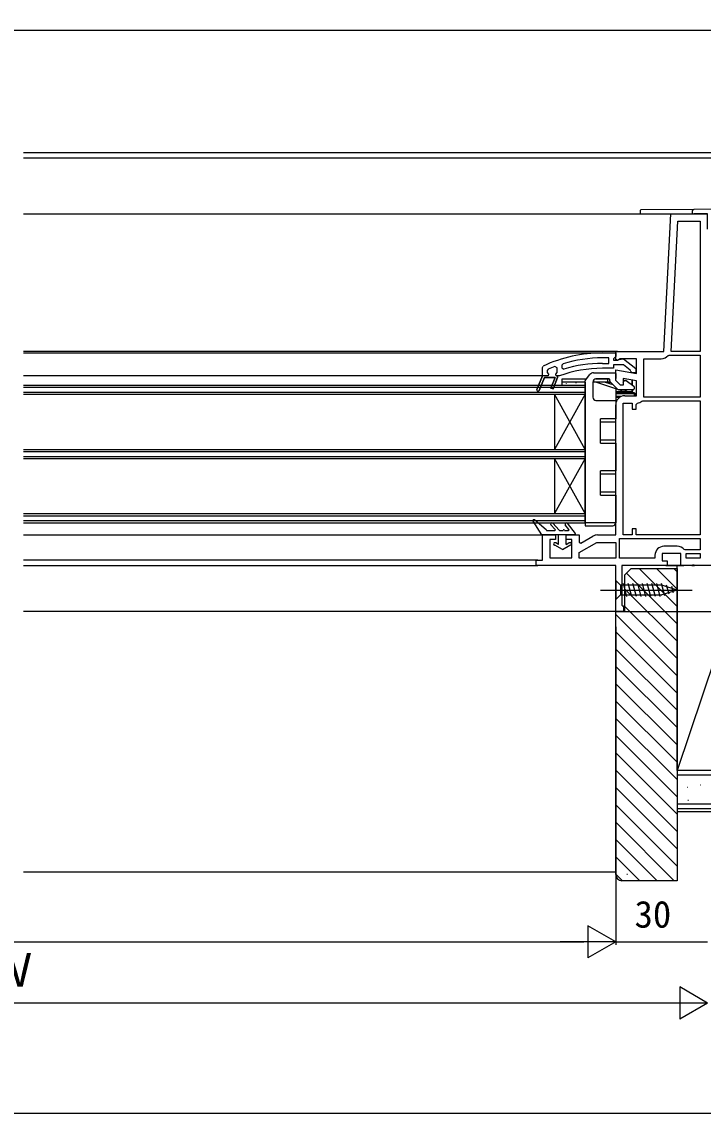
# Model space of a CAD drawing. Units: millimetres, scale not verified. Extents: x -525 to 525, y -783 to 779.
# Drawn here: x 3.4 to 226, y -782.7 to -426 of the extents above; entities that cross this region are included whole.
import ezdxf
from ezdxf.enums import TextEntityAlignment as Align

# ---------------------------------------------------------------- set-up
doc = ezdxf.new("R2010")
doc.units = ezdxf.units.MM
doc.header["$LTSCALE"] = 4
for name, color, linetype in [('0-2_YKK_11', 7, 'Continuous'), ('0-3_YKK_12', 2, 'Continuous'), ('0-4_YKK_13', 4, 'Continuous'), ('0-5_YKK_D', 6, 'Continuous'), ('0-6_YKK_ZWAK', 7, 'Continuous'), ('0-7_YSS_K', 3, 'Continuous'), ('0-8_YSS_KE', 3, 'Continuous')]:
    doc.layers.add(name, color=color, linetype=linetype)
doc.styles.add('ＭＳ ゴシック', font='')
doc.styles.get('ＭＳ ゴシック').set_extended_font_data('MS Gothic')

msp = doc.modelspace()

# ---------------------------------------------------------------- linework, layer by layer
at = {"layer": '0-2_YKK_11'}
msp.add_line((217.6, -597.401), (213.2, -597.401), dxfattribs=at)
for points in [[(200.4, -548.201), (204.3, -548.201), (204.3, -543.345), (199.9, -542.569), (199.9, -544.701), (199, -544.701), (197.5, -543.201), (197.5, -539.709), (204.3, -540.908), (204.3, -536.101), (198.943, -536.101), (198.076, -536.643), (197.5, -536.324), (197.5, -533.701), (213.141, -533.701), (215.5, -488.701), (227.5, -488.701)], [(193.132, -534.201), (197.5, -534.201), (197.5, -535.301), (197.062, -535.797), (196.8, -536.095), (196.8, -536.501), (198.2, -536.501), (198.6, -536.301), (200.016, -536.114)], [(214.576, -535.077), (214.957, -534.901), (225.1, -534.901), (225.1, -548.601)], [(175.4, -539.496), (175.1, -539.954), (175.1, -540.626), (175.475, -541.11), (175.4, -541.701), (173.5, -541.701), (171.728, -546.153), (173.5, -541.701), (173.5, -538.919), (173.789, -538.465)], [(172.471, -546.449), (174.162, -542.201), (177.638, -542.201), (176.265, -545.653), (177.008, -545.949), (178.5, -542.201), (178.5, -541.701), (178, -541.701), (177.925, -541.11), (178.3, -540.626), (178.3, -540.601), (178.3, -539.066), (177.625, -538.597)], [(180.254, -537.709), (179.9, -538.188), (179.9, -539.025), (180.547, -539.502)], [(193.132, -537.601), (195.2, -537.601), (195.2, -535.801), (193.132, -535.801)], [(200.016, -536.114), (204, -539.226), (204, -540.701), (202.898, -540.701), (202.399, -540.226), (202.207, -539.856), (199.961, -538.101), (196.8, -538.101), (196.8, -539.201), (193.132, -539.201)], [(225.1, -548.601), (206.7, -548.601), (206.7, -536.101), (212.365, -536.101)], [(179.117, -541.671), (178.946, -541.701), (178.5, -541.701), (178.5, -542.201), (177.008, -545.949), (176.265, -545.653), (177.638, -542.201), (174.162, -542.201), (172.471, -546.449)], [(191.473, -593.701), (197.5, -593.701), (197.5, -551.101)], [(225.1, -549.801), (225.1, -593.701), (204.1, -593.701), (204.1, -591.701), (202.9, -591.701), (202.9, -593.701), (199.9, -593.701), (199.9, -550.601), (202.9, -550.601), (202.9, -552.601), (204.1, -552.601), (204.1, -551.085), (204.548, -550.588)], [(205.955, -549.939), (206.3, -549.801), (225.1, -549.801)], [(227.5, -603.701), (223.258, -603.701), (223.074, -603.581), (222.525, -603.581), (222.341, -603.701), (218.7, -603.701), (218.7, -599.801), (212.7, -599.801), (212.7, -602.201), (214.3, -602.201), (214.3, -603.701), (199.5, -603.701), (199.5, -616.609), (199.75, -616.905), (200, -617.201), (200, -618.701), (197.5, -618.701), (197.5, -603.701), (171.5, -603.701), (171.5, -601.901), (173.5, -601.901), (173.5, -593.701), (177.8, -593.701), (177.8, -595.201), (175.9, -595.201), (175.9, -601.201), (183.1, -601.201), (183.1, -595.201), (181.3, -595.201), (181.3, -593.701), (185.5, -593.701), (185.5, -596.046)], [(185.5, -596.046), (186.067, -596.374), (190.023, -594.089)], [(198.7, -594.901), (225.1, -594.901), (225.1, -598.601), (220.192, -598.601), (219.809, -598.423)], [(210.3, -600.301), (210.3, -601.301), (198.7, -601.301), (198.7, -594.901)]]:
    msp.add_lwpolyline(points, dxfattribs=at)
for points in [[(215.544, -533.701), (217.777, -491.101), (225.1, -491.101), (225.1, -533.701)], [(197.5, -601.301), (185.5, -601.301), (185.5, -599.472), (191.339, -596.101), (197.5, -596.101)], [(225.1, -601.301), (220.5, -601.301), (220.5, -599.801), (225.1, -599.801)]]:
    msp.add_lwpolyline(points, close=True, dxfattribs=at)
for centre, radius, start, end in [((193.132, -580.201), 46, 90.00001, 114.86598), ((212.365, -533.201), 2.9, 269.99999, 319.67978), ((193.132, -580.201), 44.4, 110.44221, 113.53922), ((193.132, -580.201), 44.4, 89.99999, 106.86019), ((193.132, -580.201), 42.6, 89.99999, 107.18277), ((193.132, -580.201), 41, 89.99999, 109.98888), ((172.1, -546.301), 0.4, 158.30059, 338.30061), ((172.1, -546.301), 0.4, 158.30059, 338.30061), ((200.4, -551.101), 2.9, 90.00001, 179.99999), ((204.3, -548.201), 2.4, 275.9378, 313.60284), ((191.473, -596.601), 2.9, 89.99998, 119.99999), ((213.2, -600.301), 2.9, 90.00001, 179.99999), ((217.6, -600.301), 2.9, 40.36099, 89.99999)]:
    msp.add_arc(centre, radius, start, end, dxfattribs=at)
at = {"layer": '0-3_YKK_12'}
for p, q in [((4, -468.7), (249.5, -468.7)), ((4, -470.439), (249.5, -470.439)), ((4, -488.701), (216.449, -488.701)), ((198, -533.701), (4, -533.701)), ((4, -534.202), (197.5, -534.2)), ((173.5, -541.701), (4, -541.702)), ((4, -544.701), (187.499, -544.701)), ((4, -545.401), (187.499, -545.401)), ((187.499, -544.701), (187.499, -589.701)), ((4, -547.001), (187.499, -547.001)), ((4, -547.701), (187.499, -547.701)), ((177.499, -547.701), (177.499, -565.701)), ((187.499, -547.701), (177.499, -565.701)), ((187.499, -565.701), (177.499, -547.701)), ((4, -565.701), (187.499, -565.701)), ((4, -566.401), (187.499, -566.401)), ((4, -568.001), (187.499, -568.001)), ((4, -568.701), (187.499, -568.701)), ((177.499, -568.701), (177.499, -586.701)), ((187.499, -568.701), (177.499, -586.701)), ((187.499, -586.701), (177.499, -568.701)), ((4, -586.701), (187.499, -586.701)), ((4, -587.401), (187.499, -587.401)), ((4, -589.001), (187.499, -589.001)), ((4, -589.701), (187.499, -589.701)), ((4, -593.701), (174, -593.701)), ((172, -601.901), (4, -601.901)), ((4, -603.701), (172, -603.701)), ((213.8, -603.701), (219.7, -603.701)), ((222.341, -603.701), (223.258, -603.701)), ((199.487, -618.701), (4, -618.701))]:
    msp.add_line(p, q, dxfattribs=at)
at = {"layer": '0-4_YKK_13'}
for p, q in [((205.5, -487.613), (205.5, -487.701)), ((205.5, -487.701), (205.5, -488.701)), ((222.996, -487.262), (205.698, -487.413)), ((230, -487.201), (222.996, -487.262)), ((187.565, -543.117), (189.049, -541.262)), ((190.22, -540.699), (197.299, -540.699)), ((197.519, -540.699), (197.499, -540.699)), ((197.499, -540.899), (197.499, -540.699)), ((197.499, -540.899), (197.499, -542.492)), ((180.299, -543.699), (179.999, -543.699)), ((179.999, -544.7), (179.999, -543.699)), ((179.999, -544.7), (187.499, -544.7)), ((180.299, -542.699), (187.899, -542.699)), ((187.499, -543.699), (180.299, -543.699)), ((181.231, -544.043), (181.231, -544.143)), ((184.406, -543.943), (184.406, -544.043)), ((187.499, -589.699), (187.499, -543.304)), ((187.499, -543.699), (187.499, -544.7)), ((189.999, -543.699), (189.999, -548.699)), ((195.671, -543.699), (189.999, -543.699)), ((189.999, -544.7), (189.999, -544.7)), ((190.249, -543.038), (190.249, -543.699)), ((195.299, -542.699), (190.999, -542.699)), ((190.999, -542.699), (191.099, -542.699)), ((191.099, -542.699), (195.299, -542.699)), ((194.038, -543.699), (196.512, -544.541)), ((194.038, -543.699), (195.671, -543.699)), ((194.749, -542.699), (194.749, -543.699)), ((195.499, -543.32), (195.499, -542.899)), ((198.024, -546.053), (195.645, -543.674)), ((197.499, -545.527), (197.499, -549.699)), ((199.899, -543.892), (200.241, -543.299)), ((200.414, -543.199), (200.736, -543.199)), ((200.851, -543.235), (203.371, -545)), ((202.699, -543.061), (202.699, -544.529)), ((202.999, -544.739), (202.999, -543.114)), ((203.499, -545.246), (203.499, -545.899)), ((199.341, -548.399), (197.499, -548.399)), ((197.499, -548.699), (198.771, -548.699)), ((203.499, -547.199), (197.799, -547.199)), ((197.799, -547.199), (197.799, -547.499)), ((197.799, -547.499), (203.499, -547.499)), ((203.199, -546.199), (198.378, -546.199)), ((202.699, -546.199), (202.699, -546.899)), ((202.699, -546.899), (202.999, -546.899)), ((202.999, -546.899), (202.999, -546.199)), ((203.499, -547.499), (203.499, -548.199)), ((203.799, -548.199), (203.799, -547.499)), ((190.999, -549.699), (197.499, -549.699)), ((197.499, -549.699), (197.499, -555.699)), ((192.499, -563.699), (192.499, -555.699)), ((197.499, -555.699), (192.499, -555.699)), ((197.499, -562.699), (192.499, -562.699)), ((197.499, -563.699), (197.499, -562.699)), ((192.499, -563.699), (197.499, -563.699)), ((197.499, -563.699), (197.499, -572.699)), ((192.499, -580.699), (192.499, -572.699)), ((197.499, -572.699), (192.499, -572.699)), ((197.499, -579.699), (192.499, -579.699)), ((192.499, -580.699), (197.499, -580.699)), ((197.499, -580.699), (197.499, -579.699)), ((197.499, -580.699), (197.499, -589.699)), ((173.3, -593.701), (170.446, -589.161)), ((174.843, -592.153), (170.895, -588.773)), ((177.694, -591.865), (176.307, -590.373)), ((179.04, -592.137), (176.892, -589.828)), ((182.173, -591.878), (180.984, -590.346)), ((181.615, -589.855), (184.236, -593.216)), ((187.499, -589.699), (187.499, -590.699)), ((197.499, -589.699), (187.499, -589.699)), ((187.499, -590.699), (196.499, -590.699)), ((184, -593.701), (173.3, -593.701)), ((174.973, -592.201), (177.548, -592.201)), ((178.8, -596.756), (178.8, -593.701)), ((179.187, -592.201), (180.322, -592.201)), ((180.722, -592.201), (182.015, -592.201)), ((181.3, -596.756), (181.3, -593.701)), ((177.5, -596.201), (177.732, -596.201)), ((177.5, -597.001), (177.625, -597.001)), ((180.05, -598.401), (177.625, -597.001)), ((178.8, -596.756), (177.932, -596.255)), ((180.05, -598.401), (182.474, -597.001)), ((181.3, -596.756), (182.167, -596.255)), ((182.367, -596.201), (182.6, -596.201)), ((182.474, -597.001), (182.6, -597.001)), ((197.5, -608.601), (197.5, -614.801)), ((197.5, -608.601), (199.05, -610.151)), ((201.135, -613.801), (200.009, -609.601)), ((202.688, -613.801), (201.562, -609.601)), ((204.241, -613.801), (203.115, -609.601)), ((205.793, -613.801), (204.668, -609.601)), ((207.346, -613.801), (206.221, -609.601)), ((208.899, -613.801), (207.774, -609.601)), ((210.452, -613.801), (209.327, -609.601)), ((212.005, -613.801), (210.88, -609.601)), ((213.489, -613.542), (212.433, -609.601)), ((192.5, -611.701), (222.5, -611.701)), ((197.5, -614.801), (199.05, -613.251)), ((212.584, -610.151), (199.05, -610.151)), ((199.05, -610.151), (199.05, -613.251)), ((199.05, -613.251), (212.584, -613.251)), ((217.5, -611.701), (212.584, -610.151)), ((217.5, -611.701), (212.584, -613.251)), ((214.921, -613.09), (214.107, -610.054)), ((216.353, -612.639), (215.803, -610.589))]:
    msp.add_line(p, q, dxfattribs=at)
for points in [[(222.5, -487.762), (222.5, -488.701), (222.996, -488.701)], [(227.5, -493.679), (227.5, -488.701), (222.996, -488.701)], [(179.999, -543.699), (179.999, -542.699), (180.299, -542.699)], [(199.516, -546.619), (190.933, -543.699), (189.999, -543.699)], [(202.699, -547.199), (202.699, -546.899), (197.499, -546.899)], [(203.799, -547.499), (203.499, -547.499), (203.499, -547.199)], [(192.499, -556.699), (197.499, -556.699), (197.499, -555.699)], [(192.499, -573.699), (197.499, -573.699), (197.499, -572.699)]]:
    msp.add_lwpolyline(points, dxfattribs=at)
for centre, radius, start, end in [((205.7, -487.613), 0.2, 90.5, 180), ((223, -487.762), 0.5, 90.5, 180), ((190.22, -542.199), 1.5, 90, 141.34019), ((197.299, -540.899), 0.2, 0, 90), ((187.799, -543.304), 0.3, 141.34019, 180), ((190.999, -543.699), 1, 90, 180), ((195.299, -542.899), 0.2, 0, 90), ((195.999, -543.32), 0.5, 180, 225), ((200.414, -543.399), 0.2, 90, 150), ((200.736, -543.399), 0.2, 55, 90), ((203.199, -545.246), 0.3, 0, 55), ((190.999, -548.699), 1, 180, 270), ((197.799, -546.899), 0.3, 180, 270), ((197.799, -546.899), 0.6, 240, 270), ((198.378, -545.699), 0.5, 225, 270), ((199.999, -545.199), 1.5, 251.20957, 318.18969), ((203.299, -546.899), 0.3, 180, 270), ((203.199, -545.899), 0.3, 270, 0), ((203.499, -547.499), 0.3, 0, 90), ((170.7, -589.001), 0.3, 49.43895, 212.15282), ((174.973, -592.001), 0.2, 229.43895, 270), ((176.6, -590.101), 0.4, 42.9326, 222.9326), ((177.548, -592.001), 0.2, 270, 42.9326), ((179.187, -592.001), 0.2, 222.9326, 270), ((180.522, -592.201), 0.2, 0, 180), ((181.3, -590.101), 0.4, 37.94551, 217.81232), ((182.015, -592.001), 0.2, 270, 37.81232), ((196.499, -589.699), 1, 270, 0), ((184, -593.401), 0.3, 270, 37.94551), ((177.5, -596.601), 0.4, 90, 270), ((177.732, -596.601), 0.4, 60, 90), ((182.367, -596.601), 0.4, 90, 120), ((182.6, -596.601), 0.4, 270, 90)]:
    msp.add_arc(centre, radius, start, end, dxfattribs=at)
at = {"layer": '0-5_YKK_D'}
for p, q in [((-252, -428.701), (257, -428.701)), ((199.75, -618.701), (301, -618.701)), ((197.5, -623.701), (197.5, -727.701)), ((197.5, -623.701), (197.5, -727.701)), ((197.5, -726.701), (188.406, -721.451)), ((188.406, -721.451), (188.406, -731.951)), ((-182, -726.701), (187, -726.701)), ((197.5, -726.701), (179.313, -726.701)), ((197.5, -726.701), (188.406, -731.951)), ((197.5, -726.701), (227.5, -726.701)), ((227.5, -746.701), (218.406, -741.451)), ((218.406, -741.451), (218.406, -751.951)), ((217, -746.701), (-212, -746.701)), ((227.5, -746.701), (209.313, -746.701)), ((227.5, -746.701), (218.406, -751.951))]:
    msp.add_line(p, q, dxfattribs=at)
at = {"layer": '0-6_YKK_ZWAK'}
msp.add_lwpolyline([(-525, -782.7), (525, -782.7), (525, 747.3)], dxfattribs=at)
at = {"layer": '0-7_YSS_K'}
for p, q in [((200.987, -606.214), (217.5, -622.727)), ((205.13, -604.701), (217.5, -617.07)), ((210.787, -604.701), (217.5, -611.413)), ((240, -603.701), (212.5, -603.701)), ((216.444, -604.701), (217.5, -605.756)), ((217.5, -670.701), (217.5, -603.701)), ((240, -603.701), (217.5, -670.701)), ((200.5, -611.384), (217.5, -628.384)), ((200.5, -617.041), (217.5, -634.041)), ((197.5, -619.697), (217.5, -639.697)), ((197.5, -625.354), (217.5, -645.354)), ((197.5, -631.011), (217.5, -651.011)), ((197.5, -636.668), (217.5, -656.668)), ((197.5, -642.325), (217.5, -662.325)), ((197.5, -647.982), (217.5, -667.982)), ((197.5, -653.639), (217.5, -673.639)), ((197.5, -659.295), (217.5, -679.295)), ((197.5, -664.952), (217.5, -684.952)), ((197.5, -670.609), (217.5, -690.609)), ((240, -670.701), (217.5, -670.701)), ((390.158, -672.201), (217.5, -672.201)), ((197.5, -676.266), (217.5, -696.266)), ((220.775, -676.149), (220.975, -676.149)), ((225.123, -675.415), (225.323, -675.415)), ((221.002, -680.36), (221.202, -680.36)), ((197.5, -681.923), (217.5, -701.923)), ((390.158, -681.701), (217.5, -681.701)), ((390.158, -684.201), (217.5, -684.201)), ((218.046, -681.606), (218.246, -681.606)), ((197.5, -687.58), (216.621, -706.701)), ((197.5, -693.237), (210.964, -706.701)), ((197.5, -698.893), (205.307, -706.701)), ((4, -703.801), (197.5, -703.801)), ((197.5, -704.55), (199.65, -706.701)), ((201.083, -704.606), (201.283, -704.606))]:
    msp.add_line(p, q, dxfattribs=at)
at = {"layer": '0-8_YSS_KE'}
for p, q in [((390.158, -670.701), (217.5, -670.701)), ((390.158, -683.201), (217.5, -683.201))]:
    msp.add_line(p, q, dxfattribs=at)
for points in [[(197.5, -704.701), (197.5, -618.701), (200.5, -618.701), (200.5, -606.701), (202.5, -604.701), (217.5, -604.701)], [(217.5, -604.701), (217.5, -706.701), (199.5, -706.701)]]:
    msp.add_lwpolyline(points, dxfattribs=at)
msp.add_arc((199.5, -704.701), 2, 180.00001, 269.99999, dxfattribs=at)

# ---------------------------------------------------------------- texts
at = {"layer": '0-5_YKK_D', "style": 'ＭＳ ゴシック'}
for s, height, p in [('30', 8.798, (203.636, -724.701)), ('Ｗ', 11, (-8.154, -744.701))]:
    msp.add_text(s, height=height, dxfattribs=at).set_placement(p, align=Align.BOTTOM_LEFT)

doc.saveas('drawing.dxf')
